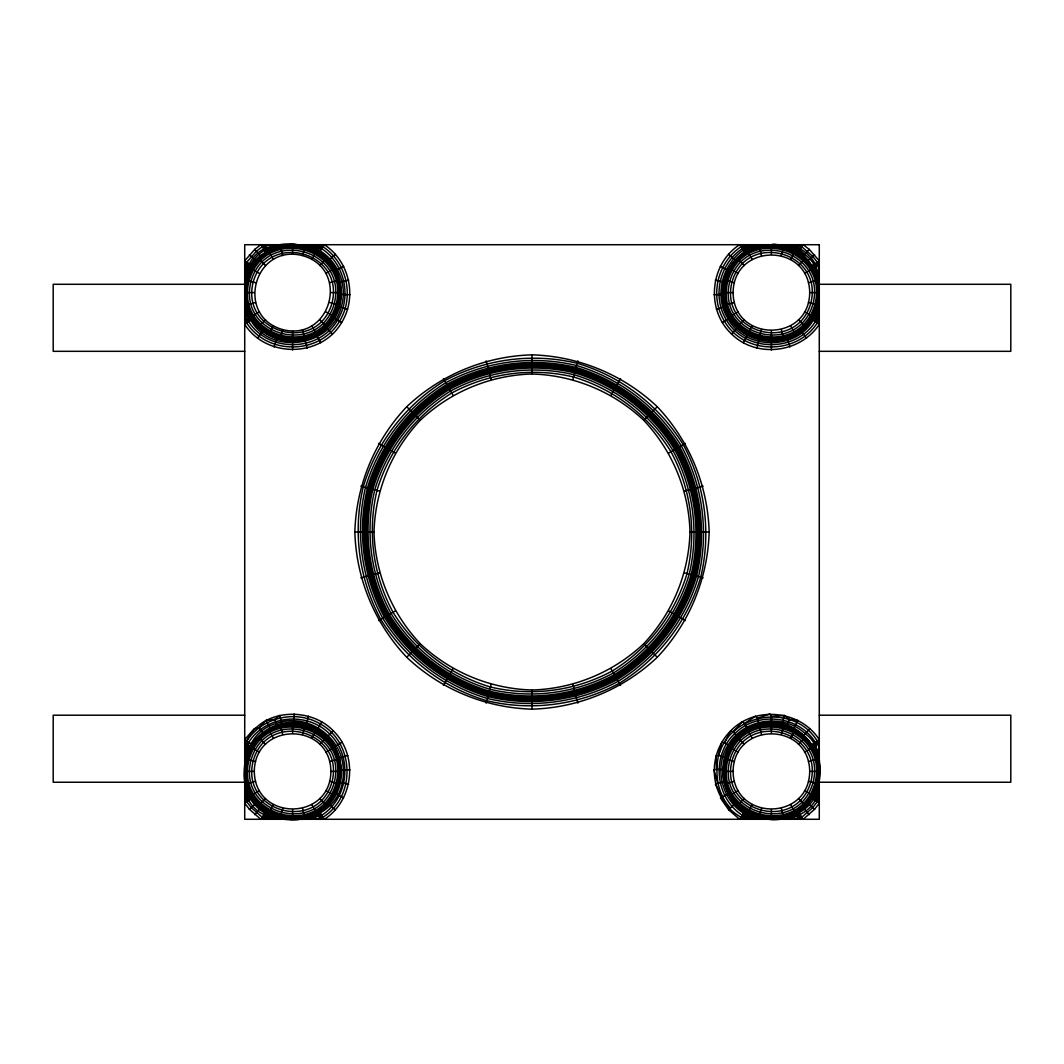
<?xml version="1.0" encoding="UTF-8"?>
<svg xmlns="http://www.w3.org/2000/svg" width="1064" height="1064" viewBox="0 0 1064 1064"><rect width="100%" height="100%" fill="white"/><g stroke="black" fill="none" stroke-linecap="round" stroke-linejoin="round"><path stroke-width="1.5" d="M248.71 263.486L248.63 269.564L244.866 287.36L245.877 313.228L244.72 324.36C266.412 358.368 321.434 357.637 341.624 322.552C357.398 297.069 349.431 261.146 324.36 244.72C303.213 245.345 281.92 245.664 260.84 244.72L254.762 249.362L244.72 260.84C247.314 281.042 241.528 302.296 248.71 321.714C268.594 352.889 319.027 352.224 337.541 320.065C351.998 296.696 344.696 263.766 321.714 248.71C312.111 246.715 302.495 244.241 292.6 244.72C280.989 246.05 267.157 244.72 257.914 252.966C240.451 267.303 245.345 293.425 245.877 313.228C246.755 312.483 248.245 311.739 248.151 310.395C241.807 288.916 248.245 310.622 248.896 316.434C266.333 355.961 330.784 348.819 341.132 307.23C350.442 278.622 329.082 244.268 298 244.813C277.651 241.222 255.852 249.175 248.63 269.564L249.774 271.2L246.356 280.204L244.72 292.6L247.779 317.272L246.782 322.99C267.543 355.536 320.197 354.831 339.509 321.262C354.605 296.869 346.97 262.502 322.99 246.782C303.533 244.76 283.117 242.512 264.577 250.359C280.909 246.409 298.997 240.663 314.957 249.348C344.563 262.555 350.402 306.352 326.715 328.005C303.692 351.586 259.204 342.289 247.473 311.912C242.964 295.739 245.265 278.715 246.782 262.21L256.397 251.224L262.21 246.782C274.126 249.84 285.418 242.725 297.548 244.946C322.139 246.808 341.81 269.91 340.773 294.396C340.586 332.021 292.361 354.738 263.167 330.784C244.787 318.109 242.432 294.542 246.449 274.406L245.691 273.807L247.606 268.766L246.782 262.21M262.21 817.219L268.766 816.394C288.743 822.1 314.306 820.756 329.162 804.264C353.221 778.981 339.961 732.83 306.166 724.145C282.372 716.963 255.506 730.556 247.008 753.778C243.111 766.346 245.864 779.287 245.877 792.028L246.795 791.35C239.733 765.096 246.994 731.939 276.254 723.427C307.124 712.135 343.127 737.153 343.273 770.057C345.88 821.009 278.462 836.57 252.7 797.867L244.72 803.16L247.779 796.072C240.81 778.702 246.675 759.882 248.71 742.286C265.947 714.928 307.509 711.178 329.84 734.16C352.929 756.477 348.766 798 321.714 815.29C302.256 820.583 282.013 819.559 262.21 817.219L251.224 807.603L246.782 801.791C247.606 781.734 242.246 761.332 246.782 741.01C261.385 708.464 309.97 706.39 333.232 730.769C358.408 755.121 353.873 800.407 324.36 819.28C299.569 815.995 264.165 827.553 248.71 800.514C243.683 781.442 243.536 761.345 248.71 742.286L246.289 746.675L249.774 750L246.356 759.004L244.946 766.599L245.877 792.028L244.72 803.16L249.362 809.239L260.84 819.28C279.446 816.115 299.37 822.951 317.272 816.221L322.99 817.219C356.108 796.564 354.684 742.885 320.503 724.039C296.098 709.528 262.316 716.99 246.782 741.01M815.29 321.714L815.37 315.636L819.134 297.84L818.123 271.972L819.28 260.84L809.239 249.362L803.16 244.72C782.013 245.345 760.72 245.664 739.64 244.72C709.781 263.792 705.592 309.837 731.54 333.976C756.145 358.435 800.314 353.182 819.28 324.36C815.583 301.072 827.686 270.841 804.77 254.456C790.605 239.932 768.713 245.851 750.772 245.877C724.039 258.007 712.188 293.824 728.148 319.027C746.263 351.665 800.926 350.508 815.37 315.636L814.226 314L817.644 304.996L819.054 297.401L818.123 271.972L815.822 274.366L818.442 283.676L819.28 292.6L817.219 322.99C796.457 355.536 743.803 354.831 724.491 321.262C709.395 296.869 717.03 262.502 741.01 246.782C761.079 247.659 781.455 242.206 801.791 246.782L812.776 256.397L817.219 262.21L816.221 267.928L818.735 282.519L818.947 303.333L815.29 321.714C795.406 352.889 744.973 352.224 726.459 320.065C712.002 296.696 719.304 263.766 742.286 248.71L761.319 245.265L782.133 245.053L750.772 245.877L753.166 248.178L762.476 245.558C734.373 249.136 715.74 279.859 724.331 306.791C736.022 348.261 795.207 353.142 815.37 315.636L817.711 317.325L819.28 324.36L811.3 319.067C800.101 335.838 778.808 343.965 759.297 338.924C710.965 328.031 713.359 253.591 761.891 245.531M819.081 776.494C821.368 815.436 773.395 829.667 744.933 811.3C710.619 790.858 720.501 733.375 759.297 725.076C792.161 714.968 826.276 747.793 818.362 780.923C815.716 794.861 806.672 807.443 793.97 813.88C785.458 818.362 770.19 819.36 792.028 818.123L791.35 817.205C767.743 823.376 739.679 817.498 728.508 793.398C711.816 763.048 736.767 722.19 771.4 723.188C793.571 723.041 815.024 740.092 818.416 762.17C821.714 775.23 815.782 787.746 815.29 800.514C799.942 826.063 766.014 818.761 741.01 817.219C709.395 799.503 705.645 755.693 730.769 730.769C755.121 705.592 800.407 710.127 819.28 739.64C817.418 760.281 820.809 781.149 817.219 801.791L812.776 807.603L801.791 817.219L796.072 816.221L771.4 819.28L752.607 818.309L739.64 819.28L728.667 809.81L720.421 797.894L728.8 793.252C735.623 805.581 747.447 815.942 761.585 818.416C775.377 821.062 789.382 816.514 803.16 819.28L814.638 809.239L819.28 803.16C815.317 779.992 828.031 750.306 805.288 733.708C783.011 712.734 743.63 718.705 728.148 744.973C710.193 772.225 727.098 816.607 761.292 818.522C772.797 819.772 785.325 820.304 796.072 816.221L803.16 819.28L797.867 811.3C818.416 798.718 822.206 772.743 818.123 750.772L815.822 753.166L818.442 762.476L818.947 782.133L818.575 761.611L815.29 742.286C798.266 715.274 757.369 711.151 734.852 733.468C709.595 756.704 715.779 802.535 746.675 817.711C750.532 808.879 759.816 820.743 766.599 819.054C719.902 817.817 706.11 749.748 747.354 728.521C783.623 707.095 827.898 742.02 818.947 782.133M252.434 319.253L248.151 310.395L245.585 301.83C250.027 328.138 279.034 346.132 304.703 338.924C343.632 330.651 353.208 273.089 319.067 252.7C295.087 235.317 257.834 247.752 247.008 274.978L247.54 276.401L244.946 287.958M244.92 766.306C247.433 727.856 300.168 708.238 326.688 737.312C358.994 766.665 330.478 826.01 287.652 819.054C263.486 818.535 244.441 794.888 244.72 771.4C243.59 745.159 267.796 722.536 293.877 723.214L294.13 713.971M248.71 321.714L248.896 316.434L250.173 314.784L245.558 301.524C250.08 327.938 279.287 345.84 304.996 338.844C339.443 330.718 352.237 283.011 326.462 258.738C304.929 236.048 263.247 242.406 248.63 269.564L246.289 267.875L244.72 260.84L252.7 266.133C259.776 255.533 270.868 248.005 283.37 245.585M248.71 800.514L248.896 795.234L245.531 780.909L248.178 789.634L252.7 797.867L248.151 789.195L245.585 780.63L248.178 789.634L246.795 791.35M817.219 322.99C816.168 303.692 823.908 282.838 813.641 264.577C819.253 282.425 822.605 302.655 812.364 319.772M251.636 265.428C235.716 292.028 249.029 331.183 280.204 338.844L282.692 329.601C234.519 316.088 254.043 243.217 302.509 255.599C350.681 269.112 331.157 341.983 282.692 329.601M249.348 749.043L245.585 761.585L244.72 771.4L254.296 771.4C254.881 821.435 330.319 821.435 330.904 771.4C330.319 721.365 254.881 721.365 254.296 771.4M249.348 270.243L245.638 283.077L244.72 292.6L254.296 292.6M799.423 250.359C774.871 239.307 741.169 244.321 728.508 270.602C701.814 323.509 777.744 368.902 811.566 319.253C824.321 300.088 820.517 271.187 803.772 255.599C790.206 241.422 768.873 244.454 751.45 246.795M780.909 818.469C802.19 816.115 818.336 797.122 819.054 776.042C820.849 782.865 808.84 792.241 817.711 796.125L815.29 800.514L818.309 790.193L819.28 771.4L809.704 771.4C809.119 821.435 733.681 821.435 733.096 771.4C733.681 721.365 809.119 721.365 809.704 771.4M293.877 723.214C306.326 723.587 317.258 729.611 326.688 737.312L333.458 746.436L338.937 758.1C345.202 781.149 332.979 806.951 310.834 815.822C291.948 821.089 303.267 818.362 310.395 815.849C317.272 813.202 323.044 808.334 328.297 803.307C352.211 778.555 338.325 732.537 304.703 725.076L292.6 723.52L281.787 724.424L279.712 715.407L274.871 719.357L266.106 720.421L259.031 727.856L254.19 728.667L244.72 739.64L245.691 752.607L247.58 754.775L244.946 766.758M816.421 788.025L818.389 780.617L816.421 788.025L818.309 790.193M252.434 265.947L246.356 280.204L244.72 292.6L245.053 281.867M245.611 762.183L247.58 754.775M244.946 287.799L247.606 268.766M756.876 348.194L759.297 338.924C710.433 327.539 714.303 253.804 762.17 245.585L743.377 250.359M244.866 287.36L245.305 282.186M809.704 292.6C809.119 242.565 733.681 242.565 733.096 292.6C733.681 342.635 809.119 342.635 809.704 292.6L819.28 292.6C819.174 301.99 816.434 311.247 811.566 319.253M819.054 776.348L816.394 795.234M247.779 796.072L250.173 793.584L252.7 797.867M304.703 725.076L317.072 729.864L325.823 736.913L334.136 746.928L338.445 757.581L340.786 770.123L339.35 781.774L335.2 793.252L343.579 797.894M800.633 733.482L805.262 737.538L812.869 747.46L815.849 753.605L811.3 744.933L818.442 762.476L813.827 749.216L816.221 746.729L819.28 739.64L811.3 744.933C793.119 715.766 746.236 717.495 729.931 747.46C714.29 773.448 729.572 810.342 759.004 817.644L761.491 808.401M819.054 776.201L816.992 789.023L814.652 793.757M354.844 532C356.201 485.264 374.634 440.735 406.727 406.727C440.735 374.634 485.264 356.201 532 354.844C578.736 356.201 623.265 374.634 657.273 406.727C689.366 440.735 707.799 485.264 709.156 532C707.799 578.736 689.366 623.265 657.273 657.273C623.265 689.366 578.736 707.799 532 709.156C485.264 707.799 440.735 689.366 406.727 657.273C374.634 623.265 356.201 578.736 354.844 532L373.996 532C375.206 490.318 391.645 450.604 420.28 420.28C450.604 391.645 490.318 375.206 532 373.996C573.682 375.206 613.396 391.645 643.72 420.28C672.355 450.604 688.794 490.318 690.004 532C688.794 573.682 672.355 613.396 643.72 643.72C613.396 672.355 573.682 688.794 532 690.004C490.318 688.794 450.604 672.355 420.28 643.72C391.645 613.396 375.206 573.682 373.996 532M319.679 798.479L326.462 805.262C360.949 772.464 325.85 711.683 280.204 725.156C259.935 730.596 244.414 750.2 244.72 771.4L245.691 752.607L247.606 747.566M819.054 297.401C817.232 325.863 786.136 346.372 759.004 338.844C715.553 328.404 711.75 263.659 753.605 248.151L744.933 252.7L739.64 244.72L746.729 247.779L749.216 250.173M819.28 292.6L817.644 304.996L811.3 319.067L814.226 314M819.28 771.4L817.644 783.796L812.364 798.572L815.37 794.436M244.92 287.506L247.58 275.975L252.7 266.133L247.54 276.401M244.946 766.599L247.54 755.201L251.636 744.228L248.63 748.364M819.054 297.242L816.421 309.225L818.309 311.393L816.394 316.434M817.551 310.794L819.054 297.548M244.946 287.652L245.638 283.077M244.946 766.452L245.053 760.667M818.961 761.013L818.416 762.17L813.88 748.83M307.124 348.194L304.703 338.924C358.355 325.105 347.183 244.427 292.6 244.72L292.6 254.296M728.667 809.81L730.409 808.041C713.798 790.033 714.622 764.112 721.897 742.233L724.491 742.739L730.542 746.436C722.203 760.614 721.538 778.489 728.8 793.252M816.221 746.729L817.219 741.01C794.063 702.692 730.01 712.348 718.759 755.533L716.178 755.546L716.458 769.352L713.971 769.871L717.721 783.304L715.407 784.288L722.483 796.497M782.213 724.424L784.288 715.407L771.4 716.418L769.871 713.971L757.501 718.213L755.546 716.178L744.507 723.454L742.233 721.897L733.256 731.806L730.769 730.769L724.491 742.739M245.611 283.383L247.58 275.975M302.509 255.599L304.996 246.356L319.067 252.7L324.36 244.72L317.325 246.289L314 249.774M282.692 808.401L280.204 817.644C301.298 823.47 324.932 812.763 335.373 793.624M302.509 734.399L304.996 725.156M486.155 703.118L491.103 684.618M572.898 379.382L577.845 360.882M759.004 338.844L761.491 329.601M781.309 255.599L783.796 246.356C759.962 241.555 796.896 248.457 798.053 252.434C808.48 259.589 816.58 270.708 818.416 283.37C814.532 263.433 796.976 246.476 776.494 244.92M781.309 734.399L783.796 725.156L795.34 729.931L805.262 737.538L798.479 744.321M245.478 282.492L247.393 275.496M816.607 309.704L819.081 297.694M305.9 725.063L308.454 716.178M274.073 346.984L277.159 337.926M771.4 723.52L786.841 726.074L789.129 719.357L784.288 715.407M282.692 734.399L280.204 725.156C263.992 729.784 250.984 742.792 246.356 759.004L255.599 761.491M781.309 329.601L783.796 338.844C800.008 334.216 813.016 321.208 817.644 304.996L808.401 302.509M817.711 796.125L819.28 803.16L811.3 797.867L816.46 787.599M245.531 302.11L247.779 317.272L244.72 324.36L252.7 319.067L250.173 314.784M816.221 267.928L819.28 260.84L811.3 266.133L813.827 270.416L816.221 267.928C814.279 257.874 804.517 251.144 796.125 246.289L792.8 249.774L783.796 246.356L771.4 244.72L759.004 246.356L747.46 251.131L752.248 259.43M814.652 314.957L816.992 310.223M249.774 271.2L252.7 266.133M743.297 342.714L747.979 334.362M268.66 334.069L273.448 325.77M311.752 259.43L316.54 251.131M249.774 750L252.7 744.933L244.72 739.64L246.289 746.675M273.448 804.57L268.66 812.869L280.204 817.644L292.6 819.28L292.6 809.704M311.752 738.23L316.54 729.931M443.422 685.416L452.998 668.83M611.002 395.17L620.578 378.584M747.46 334.069L752.248 325.77M790.552 259.43L795.34 251.131L783.796 246.356L797.867 252.7L803.16 244.72L796.125 246.289M747.46 812.869L752.248 804.57M790.552 738.23L795.34 729.931M811.3 797.867L814.226 792.8M317.072 729.864L321.767 721.897M266.133 811.3L260.84 819.28L267.875 817.711L270.801 814.253L280.204 817.644L266.133 811.3L271.2 814.226M750 814.226L744.933 811.3L739.64 819.28L746.675 817.711M270.03 250.12L267.928 247.779L260.84 244.72L266.133 252.7L283.676 245.558C265.867 248.803 251.144 262.848 246.356 280.204L255.599 282.692M780.324 818.442C798.106 815.224 812.856 801.139 817.644 783.796L808.401 781.309M271.972 245.877L274.805 248.151L268.66 251.131L258.738 258.738L251.131 268.66L259.43 273.448M799.423 813.641L780.63 818.416C794.116 815.729 805.621 806.871 812.869 795.34L804.57 790.552M257.515 338.099L263.367 330.518M273.807 818.309L275.975 816.421L287.958 819.054M771.4 254.296L771.4 244.72C777.438 242.113 785.737 251.33 790.193 245.691M766.16 819.134C757.781 819.759 750.466 814.904 742.286 815.29L752.607 818.309L754.775 816.421L766.758 819.054M730.542 746.436L738.177 736.913L747.979 729.638L759.297 725.076L757.501 718.213M261.066 807.43L251.131 795.34L245.558 780.324C248.125 793.944 257.049 805.581 268.66 812.869L261.066 807.43L254.762 814.638M815.849 274.805L812.869 268.66L805.262 258.738L795.34 251.131L802.934 256.57L809.239 249.362M803.626 735.543L809.81 728.667M731.54 333.976L738.177 327.087M258.738 326.462L265.521 319.679M319.679 265.521L326.462 258.738M258.738 805.262L265.521 798.479M319.679 744.321L326.462 737.538M326.688 737.312L333.232 730.769M406.727 657.273L420.28 643.72M643.72 420.28L657.273 406.727M737.538 326.462L744.321 319.679M798.479 265.521L805.262 258.738M737.538 805.262L744.321 798.479M328.297 260.693L335.439 254.309M730.409 808.041L735.703 803.307M818.442 283.676L812.869 268.66L807.43 261.066L814.638 254.762M249.362 809.239L256.57 802.934M303.333 245.053L292.6 244.72M281.867 818.947L292.6 819.28C269.578 821.541 246.037 805.568 245.425 781.189M311.752 804.57L316.54 812.869L301.524 818.442L310.395 815.849L319.067 811.3L324.36 819.28L317.272 816.221L315.17 813.88C284.833 823.43 311.579 819.227 319.253 811.566M793.584 813.827L797.867 811.3C795.26 814.665 780.125 818.136 794.529 814.319L798.053 811.566M247.779 317.272L248.896 316.434M771.4 809.704L771.4 819.28L760.667 818.947L771.4 819.28L783.796 817.644L797.867 811.3M722.376 322.552L730.542 317.564M266.133 252.7L270.416 250.173M334.136 746.928L342.103 742.233M259.43 311.752L251.131 316.54L248.151 310.395M325.77 273.448L334.069 268.66M729.931 316.54L738.23 311.752M804.57 273.448L812.869 268.66M378.584 620.578L395.17 611.002M668.83 452.998L685.416 443.422M251.131 795.34L259.43 790.552M325.77 752.248L334.069 747.46M729.931 795.34L738.23 790.552M804.57 752.248L812.869 747.46L813.827 749.216M281.787 724.424L263.367 733.482L259.031 727.856M335.2 270.748L343.725 266.372M265.428 251.636L282.811 245.425M297.84 244.866L310.794 246.449L319.772 251.636M776.64 244.866L781.508 245.478M287.2 819.187L282.186 818.695M752.66 247.939L744.228 251.636L747.566 248.896L761.611 245.425M297.242 244.946L309.225 247.58L311.393 245.691L316.434 247.606L322.99 246.782M716.391 309.185L725.555 306.419M338.937 758.1L347.822 755.546M246.356 304.996L255.599 302.509M329.601 282.692L338.844 280.204M734.399 302.509L725.156 304.996M808.401 282.692L817.644 280.204M360.882 577.845L379.382 572.898M684.618 491.103L703.118 486.155M246.356 783.796L255.599 781.309M329.601 761.491L338.844 759.004M725.156 783.796L734.399 781.309M808.401 761.491L817.644 759.004M283.091 245.531L268.766 248.896M339.35 282.226L348.686 280.151M717.721 783.304L724.651 781.774M781.189 818.575L795.234 815.104L800.514 815.29M302.11 818.469L316.434 815.104L321.714 815.29M272.65 246.795L282.519 245.265M315.729 814.319L320.623 813.641M310.395 815.849L313.228 818.123L302.389 818.575M713.984 294.741L723.547 294.382M340.786 770.123L350.029 769.871M244.72 284.288L53.2 284.288L53.2 351.32L244.72 351.32M819.28 284.288L1010.8 284.288L1010.8 351.32L819.28 351.32M330.904 292.6L340.48 292.6M723.52 292.6L733.096 292.6M690.004 532L709.156 532M244.72 715.207L53.2 715.207L53.2 782.24L244.72 782.24M819.28 715.207L1010.8 715.207L1010.8 782.24L819.28 782.24M330.904 771.4L340.48 771.4M723.52 771.4L733.096 771.4M315.636 248.63L321.714 248.71M263.486 815.29L269.564 815.37L287.506 819.081M350.016 294.741L340.453 294.382M716.458 769.352L723.547 769.618M752.607 818.309L771.4 819.28M766.306 819.081L747.566 816.394M789.129 719.357L797.894 720.421L793.624 728.627L786.841 726.074M776.348 244.946L789.023 247.008L798.572 251.636M287.652 819.054C270.349 817.95 253.139 807.27 247.939 790.14L250.12 793.97M297.694 244.92C305.208 246.05 313.308 247.314 319.253 252.434M776.201 244.946L788.025 247.58L793.199 249.747M297.401 244.946L314.399 249.747M287.799 819.054L275.496 816.607M766.452 819.054L754.775 816.421L744.747 811.566M743.377 813.641L749.043 814.652M789.594 246.449L800.514 248.71M715.314 280.151L724.651 282.226M339.576 782.213L348.593 784.288M781.814 245.305L789.023 247.008M754.775 816.421L762.183 818.389M283.383 818.389L270.243 814.652M725.156 280.204L734.399 282.692M329.601 302.509L338.844 304.996M360.882 486.155L379.382 491.103M684.618 572.898L703.118 577.845M725.156 759.004L734.399 761.491M329.601 781.309L338.844 783.796M781.215 245.585L788.025 247.58M302.415 245.585L309.225 247.58M338.445 306.419L347.609 309.185M718.759 755.533L725.555 757.581M788.504 247.393L793.757 249.348L798.053 252.434M749.601 814.253L755.201 816.46M276.401 816.46L265.947 811.566M789.634 815.822L791.35 817.205M728.8 270.748L720.275 266.372M729.931 268.66L738.23 273.448M804.57 311.752L812.869 316.54M325.77 311.752L334.069 316.54M378.584 443.422L395.17 452.998M668.83 611.002L685.416 620.578M729.931 747.46L738.23 752.248M251.131 747.46L259.43 752.248M325.77 790.552L334.069 795.34M792.8 249.774L797.867 252.7M333.458 317.564L341.624 322.552M265.428 812.364L269.564 815.37M256.57 261.066L249.362 254.762M807.43 802.934L814.638 809.239M728.561 254.309L735.703 260.693M328.457 803.626L335.333 809.81M802.934 256.57L807.43 261.066M737.538 258.738L744.321 265.521M798.479 319.679L805.262 326.462M258.738 258.738L265.521 265.521M319.679 319.679L326.462 326.462M406.727 406.727L420.28 420.28M643.72 643.72L657.273 657.273M737.538 737.538L744.321 744.321M798.479 798.479L805.262 805.262M258.738 737.538L265.521 744.321M733.256 731.806L738.177 736.913M325.823 327.087L332.46 333.976M794.529 814.319L796.072 816.221M802.934 807.43L809.239 814.638M254.762 249.362L261.066 256.57M811.566 744.747L816.527 752.088L818.575 761.611M252.434 798.053L249.681 794.529L250.359 799.423M800.633 330.518L806.485 338.099M811.3 266.133L815.822 274.366L818.416 283.37M790.552 325.77L795.34 334.069M747.46 729.931L752.248 738.23M790.552 804.57L795.34 812.869M443.422 378.584L452.998 395.17M611.002 668.83L620.578 685.416M268.66 251.131L273.448 259.43M311.752 325.77L316.54 334.069M268.66 729.931L273.448 738.23M744.507 723.454L747.979 729.638M316.021 334.362L320.703 342.714M814.319 748.271L813.641 743.377L817.205 751.45L818.735 761.319M266.106 720.421L270.376 728.627M812.364 265.428L816.527 273.288L818.575 282.811M251.636 319.772L248.178 310.834M786.841 337.926L789.927 346.984M274.871 719.357L277.159 726.074M815.104 268.766L818.469 283.091M815.104 747.566L818.469 761.891M759.004 246.356L761.491 255.599M761.491 734.399L759.004 725.156M781.309 808.401L783.796 817.644M486.155 360.882L491.103 379.382M572.898 684.618L577.845 703.118M280.204 246.356L282.692 255.599M302.509 329.601L304.996 338.844M302.509 808.401L304.996 817.644M245.265 302.681L246.795 312.55M771.4 330.904L771.4 350.056M771.4 716.418L771.4 733.096M532 354.844L532 373.996M532 690.004L532 709.156M292.6 330.904L292.6 350.056M292.6 723.52L292.6 733.096M246.662 280.298C231.3 340.48 321.754 364.713 338.538 304.903C353.9 244.72 263.446 220.487 246.662 280.298M247.593 280.537C232.537 339.509 321.168 363.263 337.607 304.663C352.663 245.691 264.032 221.937 247.593 280.537M249.056 280.936C234.492 337.98 320.237 360.949 336.144 304.264C350.708 247.22 264.963 224.251 249.056 280.936M250.971 281.441C237.046 335.985 319.014 357.943 334.229 303.759C348.154 249.215 266.186 227.257 250.971 281.441M253.205 282.04C240.025 333.657 317.604 354.445 331.995 303.16C345.175 251.543 267.596 230.755 253.205 282.04M246.662 759.098C231.3 819.28 321.754 843.513 338.538 783.702C353.9 723.52 263.446 699.287 246.662 759.098M247.593 759.337C232.537 818.309 321.168 842.063 337.607 783.463C352.663 724.491 264.032 700.737 247.593 759.337M249.056 759.736C234.492 816.78 320.237 839.749 336.144 783.064C350.708 726.02 264.963 703.051 249.056 759.736M250.971 760.241C237.046 814.785 319.014 836.743 334.229 782.559C348.154 728.015 266.186 706.057 250.971 760.241M253.205 760.84C240.025 812.457 317.604 833.245 331.995 781.96C345.175 730.343 267.596 709.555 253.205 760.84M363.276 486.793C352.636 531.654 358.834 578.763 380.726 619.341C404.918 658.576 442.624 687.517 486.793 700.724C531.654 711.364 578.763 705.166 619.341 683.274C658.576 659.082 687.517 621.376 700.724 577.207C711.364 532.346 705.166 485.237 683.274 444.659C659.082 405.424 621.376 376.483 577.207 363.276C532.346 352.636 485.237 358.834 444.659 380.726C405.424 404.918 376.483 442.624 363.276 486.793M365.511 487.392C355.004 531.654 361.122 578.138 382.721 618.184C406.608 656.914 443.808 685.455 487.392 698.489C531.654 708.996 578.138 702.878 618.184 681.279C656.914 657.392 685.455 620.192 698.489 576.608C708.996 532.346 702.878 485.862 681.279 445.816C657.392 407.086 620.192 378.545 576.608 365.511C532.346 355.004 485.862 361.122 445.816 382.721C407.086 406.608 378.545 443.808 365.511 487.392M367.426 487.897C357.038 531.654 363.09 577.619 384.437 617.187C408.044 655.477 444.819 683.687 487.897 696.574C531.654 706.962 577.619 700.91 617.187 679.563C655.477 655.956 683.687 619.182 696.574 576.103C706.962 532.346 700.91 486.381 679.563 446.814C655.956 408.523 619.182 380.314 576.103 367.426C532.346 357.038 486.381 363.09 446.814 384.437C408.523 408.044 380.314 444.819 367.426 487.897M368.889 488.296C358.608 531.654 364.606 577.207 385.767 616.428C409.148 654.373 445.59 682.33 488.296 695.111C531.654 705.392 577.207 699.394 616.428 678.234C654.373 654.852 682.33 618.41 695.111 575.704C705.392 532.346 699.394 486.793 678.234 447.572C654.852 409.627 618.41 381.67 575.704 368.889C532.346 358.608 486.793 364.606 447.572 385.767C409.627 409.148 381.67 445.59 368.889 488.296M369.82 488.549C359.592 531.668 365.551 576.954 386.591 615.95C409.853 653.682 446.082 681.479 488.549 694.18C531.668 704.408 576.954 698.45 615.95 677.409C653.682 654.147 681.479 617.918 694.18 575.451C704.408 532.332 698.45 487.046 677.409 448.05C654.147 410.318 617.918 382.521 575.451 369.82C532.332 359.592 487.046 365.551 448.05 386.591C410.318 409.853 382.521 446.082 369.82 488.549M370.126 488.629C359.925 531.668 365.87 576.861 386.87 615.79C410.079 653.442 446.255 681.186 488.629 693.874C531.668 704.075 576.861 698.13 615.79 677.13C653.442 653.921 681.186 617.745 693.874 575.371C704.075 532.332 698.13 487.139 677.13 448.21C653.921 410.558 617.745 382.814 575.371 370.126C532.332 359.925 487.139 365.87 448.21 386.87C410.558 410.079 382.814 446.255 370.126 488.629M370.445 488.709C360.257 531.668 366.202 576.781 387.15 615.63C410.318 653.203 446.414 680.907 488.709 693.555C531.668 703.743 576.781 697.798 615.63 676.85C653.203 653.682 680.907 617.586 693.555 575.292C703.743 532.332 697.798 487.219 676.85 448.37C653.682 410.797 617.586 383.093 575.292 370.445C532.332 360.257 487.219 366.202 448.37 387.15C410.797 410.318 383.093 446.414 370.445 488.709M371.376 488.961C361.241 531.668 367.147 576.515 387.988 615.152C411.023 652.511 446.907 680.056 488.961 692.624C531.668 702.759 576.515 696.854 615.152 676.012C652.511 652.977 680.056 617.093 692.624 575.039C702.759 532.332 696.854 487.485 676.012 448.848C652.977 411.489 617.093 383.944 575.039 371.376C532.332 361.241 487.485 367.147 448.848 387.988C411.489 411.023 383.944 446.907 371.376 488.961M372.839 489.347C362.797 531.668 368.649 576.116 389.304 614.394C412.127 651.407 447.691 678.699 489.347 691.161C531.668 701.203 576.116 695.351 614.394 674.696C651.407 651.873 678.699 616.309 691.161 574.653C701.203 532.332 695.351 487.884 674.696 449.607C651.873 412.593 616.309 385.301 574.653 372.839C532.332 362.797 487.884 368.649 449.607 389.304C412.593 412.127 385.301 447.691 372.839 489.347M374.754 489.866C364.832 531.668 370.618 575.584 391.02 613.396C413.564 649.971 448.702 676.93 489.866 689.246C531.668 699.168 575.584 693.382 613.396 672.98C649.971 650.437 676.93 615.298 689.246 574.134C699.168 532.332 693.382 488.416 672.98 450.604C650.437 414.029 615.298 387.07 574.134 374.754C532.332 364.832 488.416 370.618 450.604 391.02C414.029 413.564 387.07 448.702 374.754 489.866M376.988 490.464C367.213 531.681 372.905 574.959 393.015 612.239C415.253 648.295 449.886 674.869 490.464 687.011C531.681 696.787 574.959 691.095 612.239 670.985C648.295 648.747 674.869 614.114 687.011 573.536C696.787 532.319 691.095 489.041 670.985 451.761C648.747 415.705 614.114 389.131 573.536 376.988C532.319 367.213 489.041 372.905 451.761 393.015C415.705 415.253 389.131 449.886 376.988 490.464M725.462 280.298C710.1 340.48 800.554 364.713 817.338 304.903C832.7 244.72 742.246 220.487 725.462 280.298M726.393 280.537C711.337 339.509 799.968 363.263 816.407 304.663C831.463 245.691 742.832 221.937 726.393 280.537M727.856 280.936C713.292 337.98 799.037 360.949 814.944 304.264C829.508 247.22 743.763 224.251 727.856 280.936M729.771 281.441C715.846 335.985 797.814 357.943 813.029 303.759C826.954 249.215 744.986 227.257 729.771 281.441M732.005 282.04C718.825 333.657 796.404 354.445 810.795 303.16C823.975 251.543 746.396 230.755 732.005 282.04M725.462 759.098C710.1 819.28 800.554 843.513 817.338 783.702C832.7 723.52 742.246 699.287 725.462 759.098M726.393 759.337C711.337 818.309 799.968 842.063 816.407 783.463C831.463 724.491 742.832 700.737 726.393 759.337M727.856 759.736C713.292 816.78 799.037 839.749 814.944 783.064C829.508 726.02 743.763 703.051 727.856 759.736M729.771 760.241C715.846 814.785 797.814 836.743 813.029 782.559C826.954 728.015 744.986 706.057 729.771 760.241M732.005 760.84C718.825 812.457 796.404 833.245 810.795 781.96C823.975 730.343 746.396 709.555 732.005 760.84M819.28 244.72L244.72 244.72L244.72 819.28L819.28 819.28L819.28 244.72"/></g></svg>
